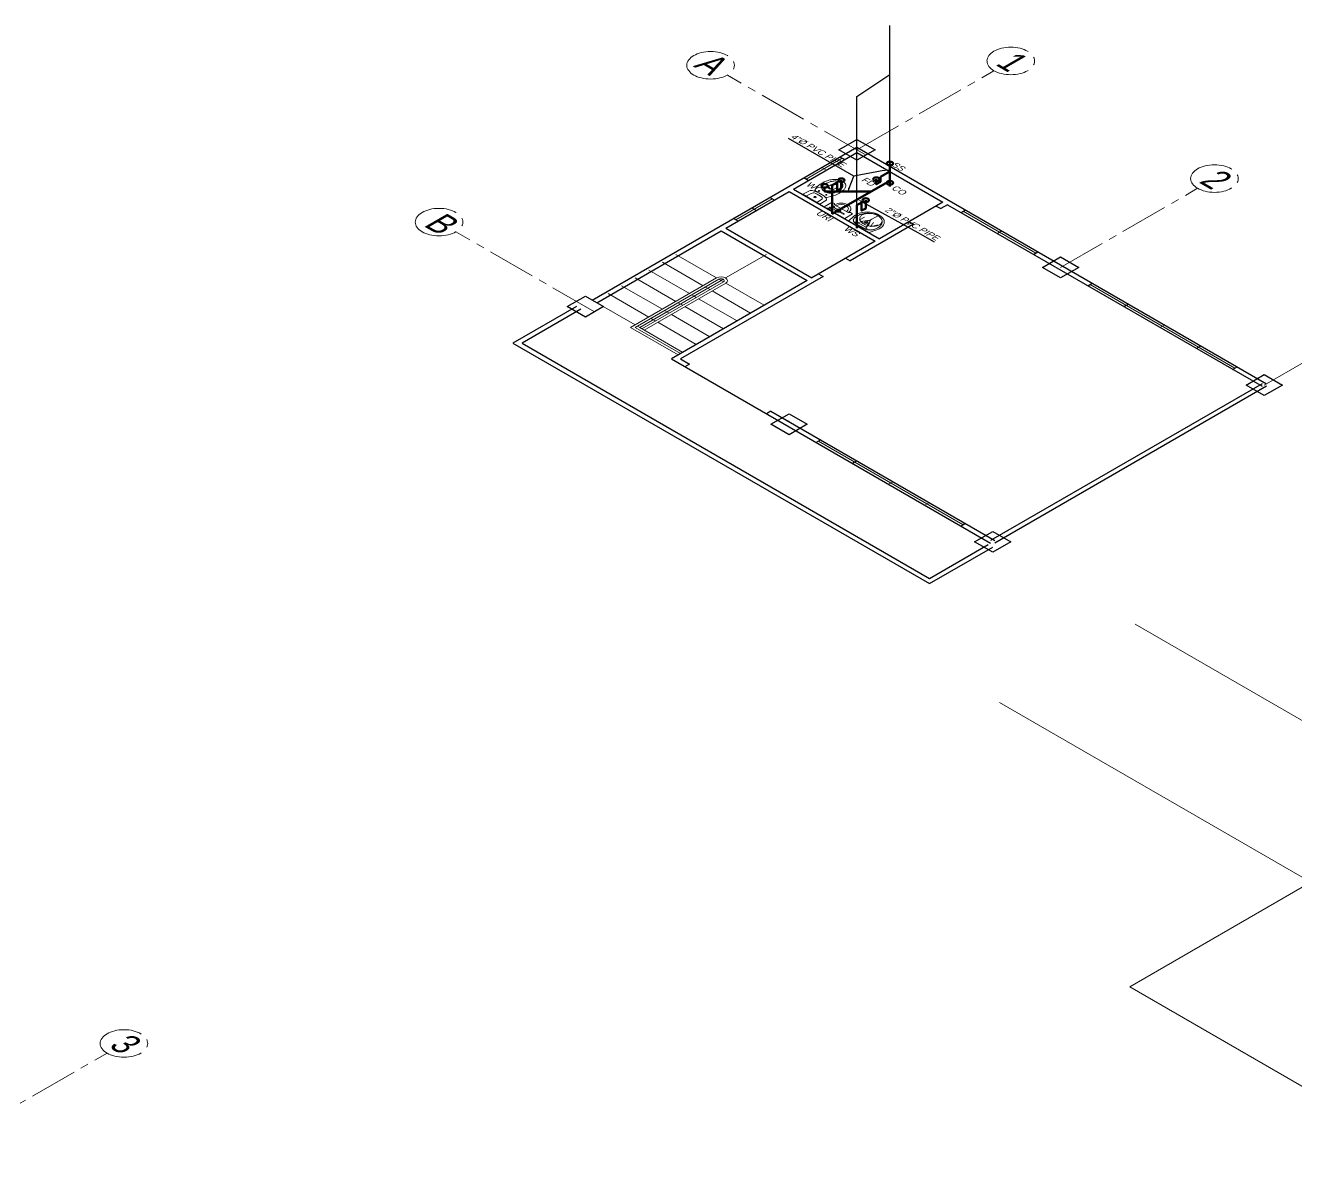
# Model space of a CAD drawing. Header units: metres. Extents: x -460 to 31334, y -1777 to 24987.
# Drawn here: x 79.75 to 99.6, y -909.14 to -891.52 of the extents above; entities that cross this region are included whole.
import ezdxf
from ezdxf import colors
from ezdxf.entities.mleader import LeaderData, LeaderLine
from ezdxf.enums import TextEntityAlignment as Align
from ezdxf.math import Vec2, Vec3

# ---------------------------------------------------------------- set-up
doc = ezdxf.new("R2010")
doc.units = ezdxf.units.M
doc.header["$MEASUREMENT"] = 0
doc.linetypes.add('CENTER2', pattern=[1.125, 0.75, -0.125, 0.125, -0.125])
doc.linetypes.add('HIDDEN', pattern=[0.375, 0.25, -0.125])
for name, color, linetype, lineweight, true_color in [('00000000', 253, 'Continuous', 5, 0x828282), ('DW', 7, 'Continuous', 9, 0xff0a0a), ('SEWERLIN', 7, 'Continuous', 50, 0xe77904)]:
    doc.layers.add(name, color=color, linetype=linetype, lineweight=lineweight, true_color=true_color)
for name, color, linetype in [('01 FURNITURE', 8, 'Continuous'), ('8', 8, 'Continuous'), ('FURN', 8, 'Continuous'), ('wall', 7, 'Continuous')]:
    doc.layers.add(name, color=color, linetype=linetype)
for name, color, linetype, lineweight in [('Arch_Door', 1, 'Continuous', 18), ('COLUMNS', 5, 'Continuous', 25), ('fix', 8, 'Continuous', 13)]:
    doc.layers.add(name, color=color, linetype=linetype, lineweight=lineweight)
doc.styles.add('AN100', font='ARIALN.TTF', dxfattribs={"height": 0.25})
doc.styles.add('ATTR', font='romans.shx', dxfattribs={"width": 0.8, "height": 1.199999999999995})
doc.styles.add('SAM', font='arial.ttf', dxfattribs={"height": 0.15})
doc.styles.get("Standard").update_dxf_attribs({"font": 'arial.ttf'})

# ---------------------------------------------------------------- blocks, each defined once
blk = doc.blocks.new('A$C1BDC7D92')
at = {"layer": 'fix', "linetype": 'Continuous', "transparency": 33554687}
for p, q in [((0.04254530193512096, 0.4785919977120443), (0.007283550179579379, 0.3317245532093125)), ((0.5225669771348862, 0.4785919977121011), (0.04254530193512096, 0.4785919977120443)), ((0.5225669771348862, 0.4785919977121011), (0.5578287288904562, 0.3317245532093693))]:
    blk.add_line(p, q, dxfattribs=at)
at = {"layer": 'fix', "transparency": 33554687}
for p, q in [((0.1929280256492802, 0.4022340186863289), (0.122052746902682, 0.4382214849903221)), ((0.3721887992942357, 0.4022340186863289), (0.4430255676618344, 0.438203018851425))]:
    blk.add_line(p, q, dxfattribs=at)
at = {"layer": 'fix', "linetype": 'Continuous', "transparency": 33554687}
for points in [[(0.1381236815637124, 0.07500706527349621), (0.1274796012439197, 0.0827453431808749), (0.1183589773842755, 0.09082338391198164), (0.1096415937008715, 0.0993472499968675), (0.1096415937008715, 0.0993472499968675), (0.1013520874147105, 0.1082980277752768), (0.09350725234858714, 0.1176539771372518), (0.08612183314912158, 0.1273924864842115), (0.07921057446293389, 0.1374910148786626), (0.07278831515165507, 0.1479270449369778), (0.06686977630818092, 0.1586780121680249), (0.06146974968663699, 0.1697213756342535), (0.05660300348739611, 0.181034570844588), (0.05660300348739611, 0.181034570844588), (0.05228341086836963, 0.1925947977703117), (0.04852126481773666, 0.2043782200179294), (0.04532596328115801, 0.2163607892100572), (0.04270688065059858, 0.2285184334155588), (0.040673414871776, 0.2408270571497155), (0.03923494033659836, 0.2532625649276383), (0.03840085499081169, 0.2658009083719435), (0.03818053322629567, 0.2784180155516651), (0.03818053322629567, 0.2784180155516651), (0.0385772725678919, 0.2910762475764272), (0.03956987464187023, 0.3036837919341906), (0.0411310170997865, 0.3161353398148776), (0.04323344825456843, 0.3283255117472663), (0.04584979865026639, 0.3401489753675264), (0.04895281659977968, 0.3515003747581318), (0.05251517975469255, 0.3622744011090049), (0.05650958932039885, 0.3723656513952278), (0.05650958932039885, 0.3723656513952278), (0.06091159650577538, 0.3816922998939276), (0.06570803476543574, 0.3902663119095564), (0.07088863466492512, 0.3981232064949722), (0.07644310321612124, 0.4052984320418318), (0.08236112387712069, 0.4118274840492973), (0.08863240365980118, 0.4177458344628349), (0.09524667312973634, 0.4230889552277404), (0.1021935921913268, 0.4278923418431759), (0.1021935921913268, 0.4278923418431759), (0.1094531401582231, 0.432189275756059), (0.11696612646017, 0.4360042293110951), (0.1246636328287138, 0.4393595550156988), (0.1324767409954575, 0.442277581823646), (0.1403364855844416, 0.4447805680272836), (0.1481739954347745, 0.4468908661340834), (0.1559202816167158, 0.4486307815439545), (0.1635064494155927, 0.4500226196568633), (0.1635064494155927, 0.4500226196568633), (0.1708835776955482, 0.4510921953813067), (0.1780828280659819, 0.451879149676131), (0.1851553357151658, 0.4524266330088835), (0.1921522829387925, 0.4527778429543901), (0.1991248284788583, 0.4529758828727495), (0.2061241075235785, 0.453063903231282), (0.2132013494762361, 0.4530850780512878), (0.2204076424175128, 0.4530825578002009), (0.2204076424175128, 0.4530825578002009), (0.2277779636641242, 0.4530915788859033), (0.2352822115253446, 0.4531157450319938), (0.2428741028851391, 0.4531508401174165), (0.2505073310737203, 0.453192577359971), (0.2581355894213857, 0.4532366699773434), (0.2657125712582911, 0.4532788782948387), (0.2731919934684868, 0.4533149155302567), (0.2805275493821568, 0.453340542008732), (0.2805275493821568, 0.453340542008732), (0.2876887604485887, 0.4533526721892827), (0.2947085548083521, 0.4533531668179762), (0.30163575938235, 0.4533451585434705), (0.3085191539839229, 0.453331662245489), (0.3154075184264684, 0.4533158341264425), (0.3223496089695743, 0.4533006890660545), (0.3293942760878963, 0.4532893361592301), (0.3365902524872695, 0.4532848845007607), (0.3365902524872695, 0.4532848845007607), (0.3439748473055317, 0.4532829530933782), (0.3515393927631862, 0.4532496245390689), (0.3592637739589293, 0.4531435149015692), (0.3671277817764178, 0.4529232637983114), (0.3751112777606238, 0.4525474637392222), (0.3831941470102151, 0.4519747778955434), (0.3913561568551245, 0.4511637987770882), (0.3995772159478292, 0.450073213108908), (0.3995772159478292, 0.450073213108908), (0.4078329932659699, 0.4486646753882155), (0.4160824817332127, 0.4469122058303014), (0.4242805288135116, 0.444792910191552), (0.4323819819707637, 0.4422838942282397), (0.4403416651151133, 0.4393622401430548), (0.4481144492642386, 0.4360050301385172), (0.4556551818820651, 0.4321893699710699), (0.4629186868787087, 0.4278923418431759), (0.4629186868787087, 0.4278923418431759), (0.4698656059402992, 0.4230889552277404), (0.4764798754102344, 0.4177458344628349), (0.4827511551929149, 0.4118274840492973), (0.4886691758539143, 0.4052984320418318), (0.4942236444051105, 0.3981232064949722), (0.4994042443045998, 0.3902663119095564), (0.5042006825642602, 0.3816922998939276), (0.5086026897496367, 0.3723656513952278), (0.5086026897496367, 0.3723656513952278), (0.512597099315343, 0.3622744011090617), (0.5161594624702559, 0.3515003747581886), (0.5192624804197692, 0.3401489753675833), (0.5218788308154672, 0.3283255117473232), (0.5239812619702491, 0.3161353398149345), (0.5255424044281938, 0.3036837919342474), (0.5265350065021721, 0.2910762475764841), (0.5269317458437683, 0.278418015551722), (0.5269317458437683, 0.278418015551722), (0.5267114240792523, 0.2658009083720003), (0.5258773387334372, 0.2532625649276952), (0.5244388641982596, 0.2408270571497724), (0.522405398419437, 0.2285184334156156), (0.5197863157888776, 0.216360789210114), (0.5165910142523273, 0.2043782200179862), (0.512828868201666, 0.1925947977703686), (0.5085092755826679, 0.181034570844588), (0.5085092755826679, 0.181034570844588), (0.503642529383427, 0.1697213756342535), (0.4982425027618547, 0.1586780121680249), (0.4923239639184089, 0.1479270449369778), (0.4859017046071301, 0.1374910148786626), (0.4789904459209424, 0.1273924864842115), (0.4716050267214769, 0.1176539771372518), (0.4637601916553535, 0.1082980277752199), (0.4554706853691926, 0.0993472499968675), (0.4554706853691926, 0.0993472499968675), (0.4467533016857885, 0.09082338391198164), (0.4376326778261443, 0.0827453431808749), (0.4269885975063517, 0.07500706527349621)], [(0.2825561395350178, 0.2341109883783474), (0.2825561395350178, 0.1687393727471544), (0.2825561395350178, 0.1034894122275887), (0.2825561395350462, 0.02549093816480763)]]:
    blk.add_lwpolyline(points, dxfattribs=at)
blk.add_lwpolyline([(0.2825561395350462, 0.02549093816480763, -0.08275700000000001), (0.2027402582294258, 0.03879268215536058, -0.09052400000000001), (0.1381236815637124, 0.07500706527349621, -0.104224), (0.09318743954995057, 0.1315275825903655, -0.116526), (0.07829779604298892, 0.1945495940288424, -0.116526), (0.09318743954992215, 0.2575716290210721, -0.104224), (0.1381236815637124, 0.3140921463379414, -0.09052400000000001), (0.2027402582293973, 0.350306529456077, -0.08275700000000001), (0.2825561395350178, 0.3636082734466299, -0.08275700000000001), (0.3623720208406382, 0.350306529456077, -0.09052400000000001), (0.4269885975063232, 0.3140921463379414, -0.104224), (0.4719248395201134, 0.2575716290210721, -0.116526), (0.4868144830270467, 0.1945495940288424, -0.116526), (0.4719248395201134, 0.1315275825903655, -0.104224), (0.4269885975063517, 0.07500706527349621, -0.09052400000000001), (0.3623720208406667, 0.03879268215536058, -0.08275700000000001)], format="xyb", close=True, dxfattribs=at)
blk.add_lwpolyline([(0.3098981788576225, 0.2470679054892457, 0.133789), (0.3750050032468835, 0.3929243288865791, 0.453405), (0.363330469979104, 0.4062504274531875), (0.2017863549644119, 0.4062504274531875, 0.453405), (0.1901118216966324, 0.3929243288865791, 0.133789), (0.2552186460859218, 0.2470679054892457)], format="xyb", dxfattribs=at)
at = {"layer": 'fix', "transparency": 33554687}
for points in [[(0.1598931159487051, 0.02495838790866856), (0.1703438670998878, 0.02120015178030599), (0.1795558795041643, 0.01804208872027857), (0.1877178657953209, 0.01541144119920546), (0.1950185621610387, 0.01323547524123114), (0.2016466341276555, 0.01144143331703162), (0.2077908414365766, 0.009956557897112361), (0.2136398731678923, 0.008708091451978817), (0.2193824184017501, 0.007623300005946021), (0.2252041513384313, 0.006637010336646654), (0.2312783333527477, 0.005714504218531147), (0.2377751638321115, 0.004828671287043562), (0.2448648657177728, 0.003952377623704706), (0.2527175912896666, 0.003058489310149071), (0.261503587042796, 0.002119895981763875), (0.2713930288108486, 0.001109463720126769), (0.2825561395350462, 8.216051128329127e-08)], [(0.4052191631213873, 0.02495838790866856), (0.3947684119701762, 0.02120015178030599), (0.3855563995659281, 0.01804208872027857), (0.3773944132747715, 0.01541144119920546), (0.3700937169090253, 0.01323547524123114), (0.3634656449424085, 0.01144143331703162), (0.3573214376334874, 0.009956557897112361), (0.3514724059021717, 0.008708091451978817), (0.3457298606683139, 0.007623300005946021), (0.3399081277316327, 0.006637010336646654), (0.3338339457173447, 0.005714504218531147), (0.3273371152379809, 0.004828671287043562), (0.3202474133523197, 0.003952377623704706), (0.3123946877803974, 0.003058489310149071), (0.3036086920272965, 0.002119895981763875), (0.2937192502592438, 0.001109463720126769), (0.2825561395350462, 8.216051128329127e-08)]]:
    blk.add_lwpolyline(points, dxfattribs=at)
at = {"layer": 'fix', "linetype": 'Continuous', "transparency": 33554687}
for radius in [0.02641541129848599, 0.0184907996858145]:
    blk.add_circle((0.2825561395350178, 0.3068917889413001), radius, dxfattribs=at)
for centre, radius, start, end in [((0.2667068927559342, 0.2694390203824923), 0.26679571299908, 166.4992690000541, 246.3994460000254), ((0.2825584242486343, 0.2694416112948375), 0.03533062291649003, 219.2954309999729, 320.7045690000346), ((0.2984053863141298, 0.2694390203824923), 0.26679571299908, 293.6005539999817, 13.50073099995299)]:
    blk.add_arc(centre, radius, start, end, dxfattribs=at)
at = {"layer": 'fix', "transparency": 33554687, "text_generation_flag": 4, "flags": 1}
for tag, p in [('ASCOLOR', (0.2825561395350178, 0.4687779279395841)), ('ASCATNO', (0.2825561395350178, 0.4785919977121011)), ('ASNAME', (0.2825561395350178, 0.4736849746027474))]:
    blk.add_attdef(tag, text='', height=0.002944218576374169, rotation=180.0000000000033, dxfattribs=at).set_placement(p, align=Align.MIDDLE)
blk = doc.blocks.new('A$C760102CB')
at = {"layer": 'fix', "transparency": 33554687}
for p, q in [((0.07077449984353734, 0.6902958140708506), (0.07714001071144594, 0.5789642531890422)), ((0.3084237073126133, 0.5783986963797361), (0.315333615806594, 0.689697794849053))]:
    blk.add_line(p, q, dxfattribs=at)
for points in [[(0.01096697901812149, 0.5520758759230375, 0.3135723982322037), (0.04619371872831834, 0.5071372089441866, 0.1489832396669294), (0.3390183547089691, 0.506421166472137, 0.3135723982322046), (0.3744644483595039, 0.5511870174668729), (0.3830534897788311, 0.6895321998745203), (0.003054625871300232, 0.6904614090453833)], [(0.3333941374949063, 0.2560034436173737, 0.9972522831424578), (0.05059318528947188, 0.2566949755419046, 0.05426793623571444), (0.05882957047288073, 0.1771939669270068, 0.04023542247794955), (0.07494108896207763, 0.1236121447291225, 0.1199677740123445), (0.1119745953983511, 0.07077301689423621, 0.1815163487251611), (0.1914663592397119, 0.04070971184410155, 0.1815163487251775), (0.2711041989314253, 0.07038389798253775, 0.1199677740123248), (0.3083956754344399, 0.1230412793811411, 0.04023542247800425), (0.3247690464413608, 0.1765436665154994, 0.05426793623566524)], [(0.2483492373066838, 0.2714048284105957, 0.3539670662882815), (0.2404575609180029, 0.2812045100145042, 0.1053764790240171), (0.1433321696749772, 0.2814420103095472, 0.3539670662882806), (0.1353926617230172, 0.2716810405254364), (0.1352004039144958, 0.1930574683938175, 0.9999999999999999), (0.2481569794981624, 0.1927812560461462)]]:
    blk.add_lwpolyline(points, format="xyb", close=True, dxfattribs=at)
blk.add_lwpolyline([(0.07178464979369892, 0.4999969785567373, 0.2041988174481841), (0.00918933055800153, 0.1766095110215247, 0.04023542247794901), (0.02765124342840863, 0.1152110183611512, 0.1199677740123337), (0.07847709609632147, 0.04269307502545416, 0.1815163487251727), (0.1913668092383887, -1.132721081376076e-06, 0.1815163487251727), (0.3044639709914918, 0.04214047058485448, 0.1199677740123337), (0.3556438691957737, 0.1144089796580374, 0.04023542247794901), (0.3744058344091172, 0.1757164488080889, 0.2041988174481842), (0.3133928098759498, 0.4994061752222478)], format="xyb", dxfattribs=at)
for centre, radius in [((0.1928519101493293, 0.6073289376217872), 0.0175), ((0.1124423856526846, 0.4399522156454623), 0.0075), ((0.2724419071018929, 0.4395609695930034), 0.0075)]:
    blk.add_circle(centre, radius, dxfattribs=at)
for centre, radius, start, end in [((0.1270584825106198, 0.5818183997180313), 0.05000000000000427, 183.2723897021073, 260.6543992621866), ((0.1937809158262098, 0.9872444726061076), 0.4608797678611249, 260.6543992621928, 279.0653911296685), ((0.2585197903827066, 0.581496937898919), 0.05000000000000433, 279.0653911296747, 356.4474006897433), ((0.1913376653246814, 0.05345720308832824), 0.219076441019784, 74.92018441197983, 104.7996059798708)]:
    blk.add_arc(centre, radius, start, end, dxfattribs=at)
blk = doc.blocks.new('Urinal Toilet 2 PV')
for p, q in [((3.850000000000136, 0), (6.650000000000091, 0)), ((-9, -7), (-7, -7)), ((-7, -7), (-6, -6)), ((-6, -6), (6, -6)), ((-0.9800000000000182, -2.650099999999952), (-4.899999999999864, -2.650099999999952)), ((-4.899999999999864, -3.350000000000023), (-0.9800000000000182, -3.350000000000023)), ((0.7730000000001382, -2.299999999999955), (4.549999999999955, -2.299999999999955)), ((4.549999999999955, -3.700000000000045), (0.7840000000001055, -3.700000000000045)), ((4.200000000000045, -0.3500000000000227), (6.299999999999955, -0.3500000000000227)), ((4.200000000000045, -1.600000000000023), (4.200000000000045, -1.950000000000045)), ((6.299999999999955, -1.600000000000023), (4.200000000000045, -1.600000000000023)), ((4.200000000000045, -1.950000000000045), (6.299999999999955, -1.950000000000045)), ((4.200000000000045, -4.049999999999955), (4.200000000000045, -4.400099999999952)), ((6.299999999999955, -4.049999999999955), (4.200000000000045, -4.049999999999955)), ((4.200000000000045, -4.400099999999952), (6.299999999999955, -4.400099999999952)), ((4.549999999999955, -0.3500000000000227), (4.549999999999955, -1.600000000000023)), ((4.549999999999955, -1.950000000000045), (4.549999999999955, -4.049999999999955)), ((5.950000000000045, -1.600000000000023), (5.950000000000045, -0.3500000000000227)), ((5.950000000000045, -4.049999999999955), (5.950000000000045, -1.950000000000045)), ((6, -6), (7, -7)), ((6.299999999999955, -1.950000000000045), (6.299999999999955, -1.600000000000023)), ((6.299999999999955, -4.400099999999952), (6.299999999999955, -4.049999999999955)), ((7, -7), (9, -7))]:
    blk.add_line(p, q)
blk.add_lwpolyline([(-9, -7), (-9, 0), (9, 0), (9, -7)])
blk.add_circle((0, -3), 1.05)
for centre, radius, start, end in [((4.215000000000146, 0.01539999999999964), 0.3656898, 182.4084, 267.5916), ((6.285000000000082, 0.01539999999999964), 0.3656898, 272.4084, 357.5916), ((0, -6), 6, 180, 0), ((-4.899999999999864, -3), 0.35, 90, 270), ((0, -6), 4.5, 180, 0), ((0, -3), 1.75, 22.85047, 168.577), ((0, -3), 1.75, 191.8763, 336.5863)]:
    blk.add_arc(centre, radius, start, end)
at = {"style": 'ATTR', "width": 0.8, "flags": 9}
blk.add_attdef('ESTCODE', (0, 0), '', height=3.60021972795974e-07, dxfattribs=at)

msp = doc.modelspace()

# ---------------------------------------------------------------- hatches: boundary and pattern name
at = {"layer": 'COLUMNS', "true_color": 0x808080, "extrusion": (0, 0.8164965809277261, 0.5773502691896257)}
h = msp.add_hatch(color=8, dxfattribs=at)
h.dxf.hatch_style = 1
h.paths.add_polyline_path([(-92.7364145397678, 995.8202104908129), (-93.01925725224248, 996.1030532032875), (-92.7364145397678, 996.3858959157623), (-92.4535718272931, 996.1030532032876)])
h = msp.add_hatch(color=8, dxfattribs=at)
h.dxf.hatch_style = 1
h.paths.add_polyline_path([(-95.91839505510734, 999.0021910061524), (-96.20123776758192, 999.285033718627), (-95.91839505510723, 999.5678764311017), (-95.63555234263265, 999.285033718627)])
h = msp.add_hatch(color=8, dxfattribs=at)
h.dxf.hatch_style = 1
h.paths.add_polyline_path([(-88.49377385264847, 1000.062851177932), (-88.77661656512316, 1000.345693890407), (-88.49377385264859, 1000.628536602881), (-88.2109311401739, 1000.345693890407)])
h = msp.add_hatch(color=8, dxfattribs=at)
h.dxf.hatch_style = 1
h.paths.add_polyline_path([(-99.10037557044677, 1002.184171521492), (-99.38321828292135, 1002.467014233966), (-99.10037557044666, 1002.749856946441), (-98.81753285797208, 1002.467014233967)])
h = msp.add_hatch(color=8, dxfattribs=at)
h.dxf.hatch_style = 1
h.paths.add_polyline_path([(-91.67575436798802, 1003.244831693272), (-91.9585970804626, 1003.527674405746), (-91.67575436798802, 1003.810517118221), (-91.39291165551344, 1003.527674405746)])
h = msp.add_hatch(color=8, dxfattribs=at)
h.dxf.hatch_style = 1
h.paths.add_polyline_path([(-94.85773488332745, 1006.426812208611), (-95.14057759580203, 1006.709654921086), (-94.85773488332745, 1006.99249763356), (-94.57489217085288, 1006.709654921086)])

# ---------------------------------------------------------------- linework, layer by layer
at = {"linetype": 'HIDDEN', "ltscale": 10}
for points, elevation in [([(93.25090931299371, -893.6738042570737), (93.25090931299371, -891.5151743317115)], 588.5062183833835), ([(92.73235568018742, -894.3230178889112), (92.73235568018742, -892.6267042070212), (93.25090931299371, -892.2820575452461)], 589.9303408297607)]:
    msp.add_lwpolyline(points, dxfattribs=dict(at, elevation=elevation))
at = {"color": 8, "linetype": 'HIDDEN', "lineweight": 9, "ltscale": 10, "true_color": 0x808080, "extrusion": (0, 0.8164965809277261, 0.5773502691896258)}
for points, elevation in [([(-90.33225148373344, 999.7800084654582), (-89.69585538066553, 999.1436123623903)], -389.9073820371593), ([(-89.90798741502158, 1000.20427253417), (-89.27159131195367, 999.5678764311021)], -389.9073820371593), ([(-90.1201194493774, 999.9921404998141), (-89.4837233463096, 999.3557443967462)], -389.9073820371594), ([(-89.69585538066553, 1000.416404568526), (-89.05945927759774, 999.780008465458)], -389.9073820371593), ([(-90.40296216185209, 999.8507191435768), (-90.36760682279271, 999.8153638045173)], -389.9073820371594), ([(-89.27159131195367, 1000.840668637238), (-88.63519520888588, 1000.20427253417)], -389.9073820371594), ([(-89.48372334630972, 1000.628536602882), (-88.8473272432418, 999.9921404998139)], -389.9073820371593), ([(-89.97869809314022, 1000.274983212289), (-89.94334275408085, 1000.239627873229)], -389.9073820371594), ([(-90.19083012749616, 1000.062851177933), (-90.15547478843678, 1000.027495838873)], -389.9073820371593), ([(-89.76656605878429, 1000.487115246645), (-89.73121071972491, 1000.451759907585)], -389.9073820371593), ([(-89.34230199007243, 1000.911379315356), (-89.30694665101305, 1000.876023976297)], -389.9073820371593), ([(-89.55443402442836, 1000.699247281), (-89.51907868536898, 1000.663891941941)], -389.9073820371594)]:
    msp.add_lwpolyline(points, dxfattribs=dict(at, elevation=elevation))
at = {"color": 8, "lineweight": 9, "ltscale": 10, "true_color": 0x808080, "extrusion": (0, 0.8164965809277261, 0.5773502691896258)}
for points, elevation in [([(-90.54447967290503, 999.5679725859179), (-89.90798741502147, 998.9314803280342)], -389.9073820371592), ([(-90.68328721163618, 999.5703940937926), (-91.32220097739446, 998.9314803280342)], -389.9073820371592), ([(-90.61509419620802, 999.6385871092209), (-89.34230199007243, 1000.911379315356)], -389.9073820371593), ([(-90.43831750091135, 999.8860744826362), (-90.40296216185209, 999.8507191435768)], -389.9073820371594), ([(-90.61509419620802, 999.6385871092209), (-90.57973885714864, 999.6032317701615)], -389.9073820371594), ([(-90.61509419620802, 999.6385871092209), (-90.64793309746915, 999.6057482079598)], -389.9073820371593), ([(-90.65044953526728, 999.6739424482803), (-90.61509419620802, 999.6385871092209)], -389.9073820371594), ([(-91.2868456383352, 1000.310338551348), (-90.6857087195109, 999.7092016325239)], -389.9073820371594), ([(-90.22618546655542, 1000.098206516992), (-90.19083012749616, 1000.062851177933)], -389.9073820371593), ([(-90.86258156962333, 1000.73460262006), (-90.2615408056148, 1000.133561856052)], -389.9073820371594), ([(-91.07471360397926, 1000.522470585704), (-90.47367283997073, 999.9214298216955)], -389.9073820371594), ([(-89.80192139784356, 1000.522470585704), (-89.76656605878429, 1000.487115246645)], -389.9073820371593), ([(-90.43831750091147, 1001.158866688772), (-89.83727673690294, 1000.557825924763)], -389.9073820371592), ([(-90.01405343219949, 1000.310338551348), (-89.97869809314022, 1000.274983212289)], -389.9073820371593), ([(-90.6504495352674, 1000.946734654416), (-90.04940877125887, 1000.345693890407)], -389.9073820371594), ([(-90.0140534321996, 1001.583130757484), (-89.34230199007243, 1000.911379315356)], -389.9073820371593), ([(-89.58978936348763, 1000.73460262006), (-89.55443402442836, 1000.699247281001)], -389.9073820371593), ([(-90.22618546655553, 1001.370998723128), (-89.625144702547, 1000.769957959119)], -389.9073820371594)]:
    msp.add_lwpolyline(points, dxfattribs=dict(at, elevation=elevation))
at = {"color": 8, "lineweight": 5, "ltscale": 10, "true_color": 0x808080, "extrusion": (0, 0.8164965809277261, 0.5773502691896258)}
for points, elevation in [([(-89.94334275408096, 1001.653841435602), (-89.20088063383514, 1000.911379315356), (-90.54438351808926, 999.5678764311024)], -389.9073820371594), ([(-90.57973885714864, 999.6032317701615), (-89.27159131195367, 1000.911379315356), (-89.97869809314022, 1001.618486096543)], -389.9073820371593), ([(-90.65044953526728, 999.6739424482803), (-89.3776573291317, 1000.946734654416)], -389.9073820371593), ([(-90.68580487432666, 999.7092977873397), (-89.41301266819107, 1000.982089993475)], -389.9073820371594)]:
    msp.add_lwpolyline(points, dxfattribs=dict(at, elevation=elevation))
for points, elevation in [([(-90.54447967290503, 999.5679725859179, -0.9657080758824064), (-90.6857087195109, 999.7092016325239, -0.9288243907386595)], -389.9073820371594), ([(-90.57973885714864, 999.6032317701615, -0.928824390738871), (-90.65044953526728, 999.6739424482803, 0.3686099912507382)], -389.9073820371593)]:
    msp.add_lwpolyline(points, format="xyb", dxfattribs=dict(at, elevation=elevation))
at = {"color": 8, "true_color": 0x808080, "extrusion": (0, 0.8164965809277261, 0.5773502691896258)}
for points, elevation in [([(-88.35235249641141, 1000.345693890407), (-87.36240300274983, 1001.335643384069), (-93.86778538966598, 1007.841025770985), (-94.85773488332757, 1006.851076277324)], -389.9073820371593), ([(-88.42306317453006, 1000.416404568526), (-87.50382435898712, 1001.335643384069), (-93.86778538966598, 1007.699604414748), (-94.78702420520892, 1006.780365599205)], -389.9073820371594)]:
    msp.add_lwpolyline(points, dxfattribs=dict(at, elevation=elevation))
at = {"layer": '00000000', "extrusion": (0, 0.8164965809277261, 0.5773502691896258), "elevation": -389.9073820371593}
for points in [[(-101.9475044688189, 1013.799424528207), (-97.08341425369645, 1008.935334313084)], [(-94.96209391013736, 1011.056654656644), (-99.8261841252596, 1015.920744871766)], [(-99.8261841252596, 1015.920744871766), (-96.9977570005135, 1018.749171996512), (-102.3717685375314, 1024.12318353353), (-105.2001956622773, 1021.294756408784)]]:
    msp.add_lwpolyline(points, dxfattribs=at)
at = {"layer": '01 FURNITURE', "color": 8, "linetype": 'CENTER2', "lineweight": 9, "true_color": 0x808080, "extrusion": (0, 0.8164965809277261, 0.5773502691896258)}
for p, q in [((92.7364145397014, -893.4584102191718, 588.2016052137284), (94.87707655048314, -892.2224984311433, 586.4537620012018)), ((95.91839505116081, -895.2955275292171, 590.7996814292649), (98.05874618128223, -894.0597952282216, 589.0520920497345)), ((99.10037556606392, -897.1326448360526, 593.397757640262), (101.2404158110235, -895.8970920246888, 591.6504220974032)), ((78.88145689190151, -908.8060429753034, 609.9064356077713), (81.02149713686106, -907.5704901639397, 608.1591000649125))]:
    msp.add_line(p, q, dxfattribs=at)
for points, elevation in [([(-92.87783588911236, 996.2444745664178), (-90.71293209910073, 994.0795707764064)], -389.9073820371593), ([(-88.63716733771844, 1000.489087367283), (-86.47029142297163, 998.3222114525355)], -389.9073820371594)]:
    msp.add_lwpolyline(points, dxfattribs=dict(at, elevation=elevation))
for centre in [(-95.14006312887545, 993.699404614117, -389.9073820371594), (-90.44994584936524, 993.8165845266709, -389.9073820371593), (-98.32172927536226, 996.8816925302465, -389.9073820371594), (-86.20730517323614, 998.0592252028, -389.9073820371594), (-81.28479111610295, 1020.282591719312, -389.9073820371592)]:
    msp.add_circle(centre, 0.371918721093607, dxfattribs=at)
at = {"layer": 'COLUMNS', "color": 8, "true_color": 0x808080, "extrusion": (0, 0.8164965809277261, 0.5773502691896258)}
for points, elevation in [([(-92.73641453976757, 995.8202104908137), (-93.01925725224226, 996.1030532032881), (-92.73641453976768, 996.3858959157627), (-92.45357182729299, 996.1030532032881)], -389.9073820371594), ([(-95.91839505510711, 999.002191006153), (-96.20123776758169, 999.2850337186277), (-95.91839505510711, 999.5678764311021), (-95.63555234263254, 999.2850337186277)], -389.9073820371594), ([(-88.49377385264825, 1000.062851177933), (-88.77661656512294, 1000.345693890407), (-88.49377385264836, 1000.628536602882), (-88.21093114017367, 1000.345693890407)], -389.9073820371594), ([(-99.10037557044654, 1002.184171521493), (-99.38321828292112, 1002.467014233967), (-99.10037557044654, 1002.749856946442), (-98.81753285797197, 1002.467014233967)], -389.9073820371594), ([(-91.67575436798779, 1003.244831693272), (-91.95859708046237, 1003.527674405747), (-91.67575436798779, 1003.810517118221), (-91.39291165551322, 1003.527674405747)], -389.9073820371594), ([(-94.85773488332723, 1006.426812208612), (-95.1405775958018, 1006.709654921086), (-94.85773488332723, 1006.992497633561), (-94.57489217085265, 1006.709654921086)], -389.9073820371593)]:
    msp.add_lwpolyline(points, close=True, dxfattribs=dict(at, elevation=elevation))
at = {"layer": 'DW', "color": 8, "true_color": 0x808080, "extrusion": (0, 0.8164965809277261, 0.5773502691896258)}
for points, elevation in [([(-92.50660483588194, 996.3328629071736), (-91.94091941093279, 996.898548332123)], -389.9073820371593), ([(-92.25911746246663, 996.6510609587078), (-92.18840678434799, 996.5803502805891)], -389.9073820371593), ([(-90.84490390009364, 997.994563842962), (-91.41058932504279, 997.428878418013)], -389.9073820371594), ([(-91.16310195162748, 997.7470764695469), (-91.09239127350884, 997.6763657914282)], -389.9073820371594), ([(-94.39811547555576, 997.7647541390768), (-95.52948632545429, 998.8961249889753)], -389.9073820371593), ([(-94.92844556144576, 998.3657949030853), (-94.99915623956429, 998.2950842249667)], -389.9073820371593), ([(-98.64075616267507, 1002.007394826196), (-96.37801446287813, 999.7446531263992)], -389.9073820371594), ([(-96.90834454876813, 1000.345693890408), (-96.97905522688666, 1000.274983212289)], -389.9073820371593), ([(-97.47402997371728, 1000.911379315357), (-97.54474065183581, 1000.840668637238)], -389.9073820371594), ([(-98.03971539866654, 1001.477064740306), (-98.11042607678507, 1001.406354062188)], -389.9073820371594), ([(-94.3981154755561, 1006.250035513315), (-92.13537377575915, 1003.987293813518)], -389.9073820371593), ([(-92.73641453976768, 1004.517623899408), (-92.66570386164915, 1004.588334577527)], -389.9073820371594), ([(-93.30209996471694, 1005.083309324357), (-93.23138928659841, 1005.154020002476)], -389.9073820371594), ([(-93.8677853896661, 1005.648994749306), (-93.79707471154757, 1005.719705427425)], -389.9073820371594)]:
    msp.add_lwpolyline(points, dxfattribs=dict(at, elevation=elevation))
at = {"layer": 'SEWERLIN', "extrusion": (0, 0.8164965809277261, 0.5773502691896258)}
for p, q in [((93.25090931299371, -894.0308969908602, 589.0112237705295), (93.25090931299371, -893.6738042570737, 588.5062183833835)), ((92.23110058373402, -894.1116498932115, 589.1254256202357), (92.95435233394642, -894.1116498932115, 589.1254256202357))]:
    msp.add_line(p, q, dxfattribs=at)
at = {"layer": 'SEWERLIN', "transparency": 33554687, "extrusion": (0, 0.8164965809277261, 0.5773502691896258)}
msp.add_line((92.23085542537865, -894.0489400734884, 589.0367405426889), (92.23085542537865, -894.1115091184922, 589.1252265347182), dxfattribs=at)
at = {"layer": 'SEWERLIN', "extrusion": (0, 0.8164965809277261, 0.5773502691896258)}
for points, elevation in [([(-93.25090931299371, 996.6882586546333), (-93.10320589635707, 996.8359620712697)], -389.9073820371596), ([(-93.25090931299383, 996.9379405288933), (-92.35044514572951, 997.8384041528107)], -389.9073820371595)]:
    msp.add_lwpolyline(points, dxfattribs=dict(at, elevation=elevation))
at = {"layer": 'SEWERLIN', "linetype": 'Continuous', "transparency": 33554687}
for points, elevation in [([(92.35044514572951, -894.4603155571931), (92.35044514572951, -894.0116451921414), (92.42754449817812, -893.9687277438671), (92.42754449817812, -894.0968566749185), (92.49211646552658, -894.0624274963857), (92.49211646552658, -893.9327836797391)], 589.6185133309718), ([(92.73235568018742, -894.680810896147), (92.73235568018742, -894.3230178889112), (92.80945503263604, -894.2801004406369), (92.80945503263604, -894.4082293716883), (92.8740269999845, -894.3738001931555), (92.8740269999845, -894.244156376509)], 589.9303408297607)]:
    msp.add_lwpolyline(points, dxfattribs=dict(at, elevation=elevation))
at = {"layer": 'SEWERLIN', "transparency": 33554687, "elevation": 588.8526285448977}
msp.add_lwpolyline([(93.03877727863778, -893.9187532313525), (93.03877727863778, -893.9974983689414), (93.10334924598624, -893.9593129261674), (93.10320589635717, -893.8815553515684)], dxfattribs=at)
at = {"layer": 'SEWERLIN', "extrusion": (0, 0.8164965809277261, 0.5773502691896258)}
for centre in [(-93.25090931299371, 996.4761266202772, -389.9073820371595), (-93.03877727863778, 996.9003906889891, -389.9073820371595), (-93.25090931299371, 996.9946293782099, -389.9073820371596)]:
    msp.add_circle(centre, 0.05, dxfattribs=at)
at = {"layer": 'SEWERLIN', "transparency": 33554687, "extrusion": (0, 0.8164965809277261, 0.5773502691896258)}
msp.add_circle((-92.23085542537865, 997.0758809140483, -389.9073820371619), 0.05, dxfattribs=at)
at = {"layer": 'SEWERLIN', "linetype": 'Continuous', "transparency": 33554687, "extrusion": (0, 0.8164965809277261, 0.5773502691896258)}
for centre in [(-92.49211646552658, 997.5338334813573, -389.4766540628884), (-92.8740269999845, 997.9682106782566, -389.5508551148286)]:
    msp.add_circle(centre, 0.05000000000000004, dxfattribs=at)
at = {"layer": 'wall', "color": 8, "true_color": 0x808080, "extrusion": (0, 0.8164965809277261, 0.5773502691896258)}
for points, elevation in [([(-88.59983986982627, 1000.168917195111), (-92.73641453976757, 996.0323425251696), (-99.13573090950581, 1002.431658894908)], -389.9073820371594), ([(-91.74646504610632, 997.163713375068), (-92.73641453976757, 996.173763881407), (-94.07991742402203, 997.5172667656612)], -389.9073820371593), ([(-92.54196017494121, 996.3682182462333), (-92.47124949682257, 996.2975075681145)], -389.9073820371594), ([(-91.97627474999206, 996.9339036711824), (-91.90556407187341, 996.8631929930639)], -389.9073820371594), ([(-90.68580487432655, 998.2243735468478), (-91.67575436798779, 997.2344240531868)], -389.9073820371594), ([(-91.44594466410206, 997.4642337570724), (-91.37523398598341, 997.3935230789539)], -389.9073820371593), ([(-91.67575436798779, 997.2344240531868), (-93.01925725224226, 998.5779269374411)], -389.9073820371594), ([(-91.74646504610632, 997.163713375068), (-93.08996793036079, 998.5072162593224)], -389.9073820371593), ([(-94.07991742402203, 997.5172667656612), (-93.08996793036079, 998.5072162593224)], -389.9073820371593), ([(-93.973851406844, 997.6233327828393), (-94.04456208496265, 997.694043460958)], -389.9073820371594), ([(-94.15062810214067, 997.5879774437799), (-94.04456208496265, 997.694043460958)], -389.9073820371594), ([(-94.15062810214067, 997.5879774437799), (-99.06502023138717, 1002.502369573026)], -389.9073820371594), ([(-94.36276013649649, 997.800109478136), (-94.43347081461502, 997.7293988000175)], -389.9073820371592), ([(-90.8802592391529, 998.0299191820216), (-90.80954856103426, 997.9592085039028)], -389.9073820371593), ([(-93.62029801625067, 998.1183075296697), (-92.63034852258966, 999.1082570233309)], -389.9073820371593), ([(-93.54958733813203, 998.0475968515511), (-93.62029801625067, 998.1183075296697)], -389.9073820371593), ([(-88.67055054794491, 1000.239627873229), (-90.6150941962079, 998.2950842249664)], -389.9073820371593), ([(-90.6150941962079, 998.2950842249666), (-91.95859708046237, 999.6385871092209)], -389.9073820371593), ([(-90.68580487432655, 998.2243735468478), (-92.02930775858101, 999.5678764311024)], -389.9073820371594), ([(-94.92844556144576, 998.3657949030853), (-94.99915623956429, 998.2950842249667)], -389.9073820371593), ([(-93.01925725224226, 998.5779269374411), (-92.02930775858101, 999.5678764311024)], -389.9073820371594), ([(-95.49413098639502, 998.9314803280345), (-95.56484166451355, 998.8607696499159)], -389.9073820371594), ([(-92.55963784447101, 999.0375463452123), (-92.63034852258966, 999.1082570233309)], -389.9073820371593), ([(-92.20608445387768, 999.5325210920428), (-89.97869809314, 1001.759907452781), (-90.11933895573827, 1001.900548315379)], -389.9073820371594), ([(-92.13537377575904, 999.4618104139245), (-92.20608445387768, 999.5325210920428)], -389.9073820371593), ([(-91.95859708046237, 999.6385871092209), (-89.83727673690271, 1001.759907452781), (-94.82237954426785, 1006.745010260146)], -389.9073820371593), ([(-96.34265912381886, 999.7800084654584), (-96.41336980193739, 999.7092977873399)], -389.9073820371594), ([(-96.90834454876813, 1000.345693890408), (-96.97905522688666, 1000.274983212289)], -389.9073820371593), ([(-90.11933895573827, 1001.900548315379), (-90.04862827761963, 1001.971258993497)], -389.9073820371594), ([(-98.60540082361581, 1002.042750165255), (-98.67611150173434, 1001.972039487137)], -389.9073820371594), ([(-99.06502023138717, 1002.431658894908), (-94.82237954426796, 1006.674299582027)], -389.9073820371593), ([(-99.13573090950581, 1002.502369573027), (-94.8930902223866, 1006.745010260146)], -389.9073820371593), ([(-91.39213116187398, 1003.173340521515), (-91.32142048375533, 1003.244051199633)], -389.9073820371593), ([(-91.39213116187398, 1003.173340521515), (-94.89309022238649, 1006.674299582027)], -389.9073820371593), ([(-91.56968835080977, 1003.35089771045), (-91.67575436798768, 1003.456963727628)], -389.9073820371594), ([(-92.17072911481841, 1003.951938474459), (-92.10001843669988, 1004.022649152577)], -389.9073820371593), ([(-92.73641453976768, 1004.517623899408), (-92.66570386164915, 1004.588334577527)], -389.9073820371594), ([(-94.43347081461536, 1006.214680174256), (-94.36276013649683, 1006.285390852374)], -389.9073820371593)]:
    msp.add_lwpolyline(points, dxfattribs=dict(at, elevation=elevation))

# ---------------------------------------------------------------- block references
at = {"layer": 'fix', "color": 8, "lineweight": 18, "true_color": 0x808080, "transparency": 33554687, "extrusion": (0, 0.8164965809277261, 0.5773502691896258), "rotation": 315.000118677427}
for name, p, xscale, yscale, zscale in [('Urinal Toilet 2 PV', (-92.38580075646314, 997.8030490854237, -389.9073820371594), 0.025, 0.025, 0.025), ('A$C1BDC7D92', (-93.26836094242628, 998.05572103754, -389.9073820371594), 0.9306419416356421, 0.9306419416356421, 0.9306419416356421)]:
    msp.add_blockref(name, p, dxfattribs=dict(at, xscale=xscale, yscale=yscale, zscale=zscale))
at = {"layer": 'FURN', "color": 8, "lineweight": 18, "true_color": 0x808080, "transparency": 33554687, "extrusion": (0, 0.8164965809277261, 0.5773502691896258), "rotation": 315.2258194888934}
msp.add_blockref('A$C760102CB', (-92.64726141776339, 997.087638438936, -389.9073820371593), dxfattribs=at)

# ---------------------------------------------------------------- texts
at = {"transparency": 33554687, "extrusion": (0, 0.8164965809277261, 0.5773502691896258), "char_height": 0.125, "attachment_point": 3, "style": 'SAM'}
for s, insert, width, text_direction in [('4"%%C PVC PIPE', (92.59064968665052, -893.684621771845, 588.5215166594842), 2.333547492982149, (0.7071067811865474, -0.4082482904638631, 0.5773502691896258)), ('SS', (93.51722176855355, -893.7459960530257, 588.6083130003109), 0.4770395447013698, (0.7071067811865476, -0.408248290463863, 0.5773502691896257)), ('WC', (92.22614642257236, -894.0788169509165, 589.0276845874591), 0.4770395447013698, (0.7071067811865476, -0.408248290463863, 0.5773502691896257)), ('FD', (93.04758405640587, -893.9826240746479, 588.9429555577265), 0.4770395447013698, (0.7071067811865476, -0.408248290463863, 0.5773502691896257)), ('CO', (93.53687424430439, -894.1219020022982, 589.1399242919488), 0.4770395447013698, (0.7071067811865476, -0.408248290463863, 0.5773502691896257)), ('URI', (92.38636754138747, -894.5318997158578, 589.7197486190069), 0.4770395447013698, (0.7071067811865476, -0.408248290463863, 0.5773502691896257)), ('2"%%C PVC PIPE', (94.06013771593291, -894.8296112870379, 590.1407763606451), 2.337237613061717, (0.7071067811865476, -0.408248290463863, 0.5773502691896257)), ('WS', (92.8066414556423, -894.7702556539996, 590.0568348193992), 0.4770395447013698, (0.7071067811865476, -0.408248290463863, 0.5773502691896257)), ('LAV', (93.0741922417634, -894.6329907372906, 589.8627129125512), 0.4770395447013698, (0.7071067811865476, -0.408248290463863, 0.5773502691896257))]:
    msp.add_mtext(s, dxfattribs=dict(at, insert=insert, width=width, text_direction=text_direction))
at = {"layer": 'Arch_Door', "color": 8, "linetype": 'Continuous', "true_color": 0x808080, "extrusion": (0, 0.8164965809277261, 0.5773502691896258), "char_height": 0.5, "width": 0.1151730521083571, "attachment_point": 1, "text_direction": (0.7071067811865476, -0.408248290463863, 0.5773502691896257), "style": 'AN100'}
for s, insert in [('{\\C3;A}', (90.52123556210427, -891.9483647727238, 586.066078463562)), ('{\\C3;1}', (95.23572035160669, -891.921010235476, 586.0273933059937)), ('{\\C3;2}', (98.41738649809338, -893.7583050204923, 588.6257205090411)), ('{\\C3;B}', (86.30296239596726, -894.4381538259706, 589.5871719101117)), ('{\\C3;3}', (81.38044487728939, -907.2625744791867, 607.7236415274675))]:
    msp.add_mtext(s, dxfattribs=dict(at, insert=insert))

# ---------------------------------------------------------------- leaders
at = {"layer": '8'}
ml = msp.add_multileader_mtext('Standard', dxfattribs=at)
ml.set_content('', color=256)
ml.set_leader_properties(color=256, linetype='ByLayer', lineweight=-1)
ml.build(insert=Vec2(0, 0))
ml.multileader.update_dxf_attribs({"dogleg_length": 0.36, "arrow_head_size": 0.1})
ctx = ml.context
ctx.base_point, ctx.char_height, ctx.arrow_head_size, ctx.landing_gap_size, ctx.plane_origin, ctx.plane_x_axis, ctx.plane_y_axis = Vec3(91.5417345897511, -893.2074567012495, 587.8467033451574), 0.1, 0.1, 0.09, Vec3(92.59272645884027, -894.1142613524806, 589.1291187813515), Vec3(0.7071067811865476, -0.408248290463863, 0.5773502691896257), Vec3(0.7071067811865475, 0.408248290463863, -0.5773502691896258)
ctx.text_align_type = 2
notes = []
notes.append((ctx, [(0, (1, 1, 0), (92.686878236957, -893.8686056942246, 588.7817092177721), (-0.7071067811865476, 0.408248290463863, -0.5773502691896257), 1.439477676743977, [(0, [(92.59272645884027, -894.1142613524806, 589.1291187813515)], 0, [])])]))
ctx.mtext.insert, ctx.mtext.text_direction, ctx.mtext.rotation, ctx.mtext.alignment, ctx.mtext.flow_direction, ctx.mtext.extrusion = Vec3(91.64072953911716, -893.223786632868, 587.869797355925), Vec3(0.7071067811865476, -0.408248290463863, 0.5773502691896257), 2.356194490192345, 3, 5, Vec3(0, 0.8164965809277261, 0.5773502691896258)
ml = msp.add_multileader_mtext('Standard', dxfattribs=at)
ml.set_content('', color=256)
ml.set_leader_properties(color=256, linetype='ByLayer', lineweight=-1)
ml.build(insert=Vec2(0, 0))
ml.multileader.update_dxf_attribs({"dogleg_length": 0.36, "arrow_head_size": 0.1})
ctx = ml.context
ctx.base_point, ctx.char_height, ctx.arrow_head_size, ctx.landing_gap_size, ctx.plane_origin, ctx.plane_x_axis, ctx.plane_y_axis = Vec3(91.5417345897511, -893.2074567012495, 587.8467033451574), 0.1, 0.1, 0.09, Vec3(92.59272645884027, -894.1142613524806, 589.1291187813515), Vec3(0.7071067811865476, -0.408248290463863, 0.5773502691896257), Vec3(0.7071067811865475, 0.408248290463863, -0.5773502691896258)
ctx.text_align_type = 2
notes.append((ctx, [(0, (1, 1, 0), (92.686878236957, -893.8686056942246, 588.7817092177721), (-0.7071067811865476, 0.408248290463863, -0.5773502691896257), 1.439477676743977, [(0, [(93.25090931299371, -893.765269024336, 588.6355690977251)], 0, [])])]))
ctx.mtext.insert, ctx.mtext.text_direction, ctx.mtext.rotation, ctx.mtext.alignment, ctx.mtext.flow_direction, ctx.mtext.extrusion = Vec3(91.64072953911716, -893.223786632868, 587.869797355925), Vec3(0.7071067811865476, -0.408248290463863, 0.5773502691896257), 2.356194490192345, 3, 5, Vec3(0, 0.8164965809277261, 0.5773502691896258)
ml = msp.add_multileader_mtext('Standard', dxfattribs=at)
ml.set_content('', color=256)
ml.set_leader_properties(color=256, linetype='ByLayer', lineweight=-1)
ml.build(insert=Vec2(0, 0))
ml.multileader.update_dxf_attribs({"dogleg_length": 0.36, "arrow_head_size": 0.1})
ctx = ml.context
ctx.base_point, ctx.char_height, ctx.arrow_head_size, ctx.landing_gap_size, ctx.plane_origin, ctx.plane_x_axis, ctx.plane_y_axis = Vec3(93.94156809381495, -894.8980674902855, 590.2375880517063), 0.1, 0.1, 0.09, Vec3(92.76690259683164, -894.2198740493943, 589.2784776896857), Vec3(0.7071067811865476, -0.408248290463863, 0.5773502691896257), Vec3(0.7071067811865475, 0.408248290463863, -0.5773502691896258)
ctx.text_align_type = 2
notes.append((ctx, [(0, (1, 1, 0), (93.68700965258779, -894.7510981057185, 590.029741954798), (0.7071067811865476, -0.4082482904638632, 0.5773502691896257), 0.36, [(0, [(92.74712201216411, -894.2312941997691, 589.2946282212299)], 0, [])])]))
ctx.mtext.insert, ctx.mtext.text_direction, ctx.mtext.rotation, ctx.mtext.alignment, ctx.mtext.flow_direction, ctx.mtext.extrusion = Vec3(94.04056304318112, -894.9143974219039, 590.260682062474), Vec3(0.7071067811865476, -0.408248290463863, 0.5773502691896257), 2.356194490192345, 3, 5, Vec3(0, 0.8164965809277261, 0.5773502691896258)
for ctx, leaders in notes:
    for number, flags, end, landing, length, lines in leaders:
        leader = LeaderData()
        leader.index, (leader.has_last_leader_line, leader.has_dogleg_vector, leader.attachment_direction) = number, flags
        leader.last_leader_point, leader.dogleg_vector, leader.dogleg_length = Vec3(end), Vec3(landing), length
        for number, points, colour, breaks in lines:
            line = LeaderLine()
            line.index, line.vertices, line.color, line.breaks = number, Vec3.list(points), colors.encode_raw_color(colour), breaks
            leader.lines.append(line)
        ctx.leaders.append(leader)

doc.saveas('drawing.dxf')
